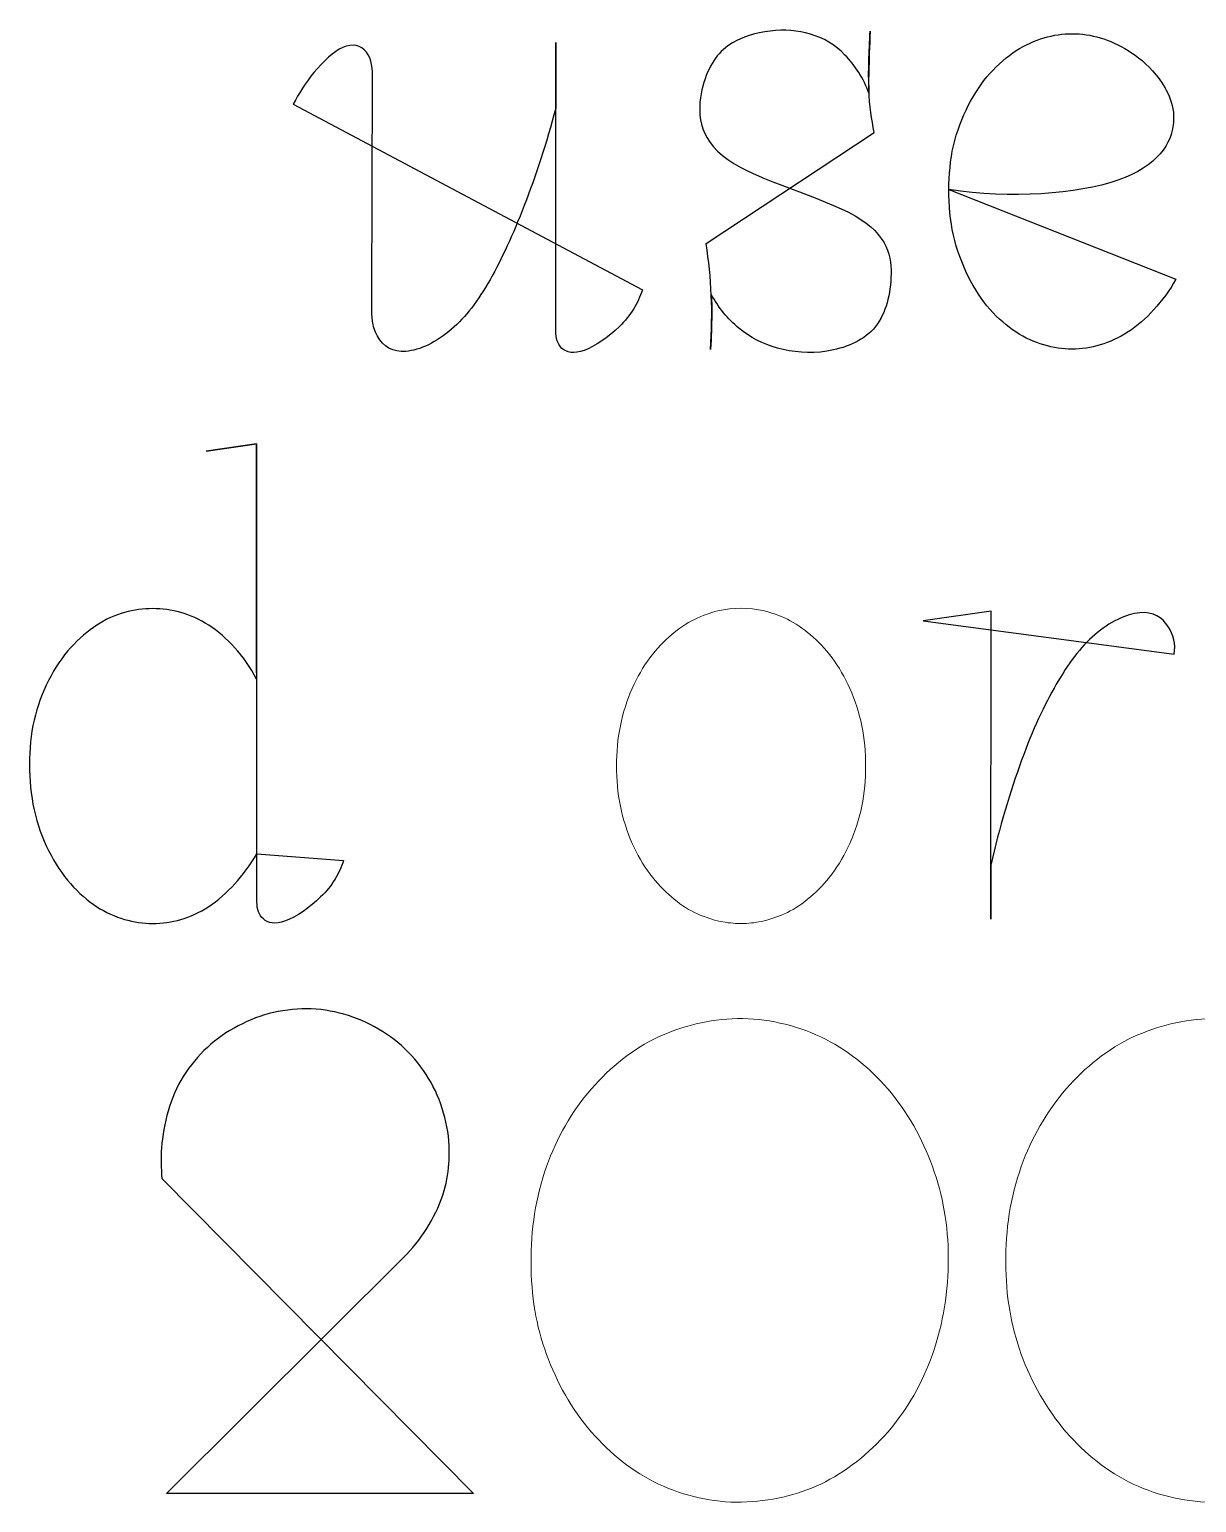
# Model space of a CAD drawing. Header units: centimetres. Extents: x -10 to 10, y -7.2 to 7.2.
# Drawn here: x -5.812 to -5.125, y 6.194 to 7.061 of the extents above; entities that cross this region are included whole.
import ezdxf

# ---------------------------------------------------------------- set-up
doc = ezdxf.new("R2010")
doc.units = ezdxf.units.CM
doc.header["$MEASUREMENT"] = 0
doc.layers.add('Layer 1', color=7, linetype='Continuous')

msp = doc.modelspace()

# ---------------------------------------------------------------- linework, layer by layer
at = {"layer": 'Layer 1', "color": 7}
for points, knots in [([(-5.41339, 6.93487), (-5.41186, 6.92476), (-5.41072, 6.91487), (-5.41035, 6.90439), (-5.41035, 6.90439), (-5.40979, 6.89428), (-5.41035, 6.88343), (-5.41075, 6.87259), (-5.41075, 6.87259), (-5.41035, 6.88002), (-5.41019, 6.88725), (-5.40998, 6.89259), (-5.40998, 6.89259), (-5.40998, 6.89812), (-5.41017, 6.90153), (-5.41035, 6.90497), (-5.41035, 6.90497), (-5.40617, 6.89735), (-5.40064, 6.8905), (-5.39416, 6.88515), (-5.39416, 6.88515), (-5.38749, 6.87962), (-5.38006, 6.87581), (-5.3713, 6.87335), (-5.3713, 6.87335), (-5.36252, 6.87107), (-5.35244, 6.86973), (-5.34233, 6.87163), (-5.34233, 6.87163), (-5.33204, 6.87316), (-5.32177, 6.87716), (-5.31489, 6.88459), (-5.31489, 6.88459), (-5.30822, 6.89221), (-5.30518, 6.90287), (-5.3046, 6.91488), (-5.3046, 6.91488), (-5.30402, 6.92687), (-5.30629, 6.94002), (-5.32574, 6.95126), (-5.32574, 6.95126), (-5.34537, 6.9625), (-5.38233, 6.97163), (-5.40062, 6.98441), (-5.40062, 6.98441), (-5.4189, 6.99716), (-5.41853, 7.01336), (-5.41586, 7.02537), (-5.41586, 7.02537), (-5.413, 7.03775), (-5.40787, 7.04593), (-5.40062, 7.05127), (-5.40062, 7.05127), (-5.3934, 7.05661), (-5.38424, 7.05908), (-5.37567, 7.06003), (-5.37567, 7.06003), (-5.36728, 7.06098), (-5.35929, 7.06061), (-5.35204, 7.05812), (-5.35204, 7.05812), (-5.34442, 7.05621), (-5.33757, 7.05203), (-5.33167, 7.04592), (-5.33167, 7.04592), (-5.32574, 7.04002), (-5.32061, 7.03203), (-5.31757, 7.02346), (-5.31757, 7.02346), (-5.31757, 7.0269), (-5.31797, 7.03013), (-5.31757, 7.03621), (-5.31757, 7.03621), (-5.31757, 7.0423), (-5.3172, 7.05126), (-5.3168, 7.06002), (-5.3168, 7.06002), (-5.31757, 7.04782), (-5.31794, 7.03563), (-5.31757, 7.02573), (-5.31757, 7.02573), (-5.3172, 7.01565), (-5.31588, 7.00803), (-5.31453, 7.00038), (-5.31453, 7.00038), (-5.31453, 7.00038), (-5.41339, 6.93487), (-5.41339, 6.93487)], [0, 0, 0, 0, 0.043478, 0.043478, 0.043478, 0.043478, 0.086957, 0.086957, 0.086957, 0.086957, 0.130435, 0.130435, 0.130435, 0.130435, 0.173913, 0.173913, 0.173913, 0.173913, 0.217391, 0.217391, 0.217391, 0.217391, 0.26087, 0.26087, 0.26087, 0.26087, 0.304348, 0.304348, 0.304348, 0.304348, 0.347826, 0.347826, 0.347826, 0.347826, 0.391304, 0.391304, 0.391304, 0.391304, 0.434783, 0.434783, 0.434783, 0.434783, 0.478261, 0.478261, 0.478261, 0.478261, 0.521739, 0.521739, 0.521739, 0.521739, 0.565217, 0.565217, 0.565217, 0.565217, 0.608696, 0.608696, 0.608696, 0.608696, 0.652174, 0.652174, 0.652174, 0.652174, 0.695652, 0.695652, 0.695652, 0.695652, 0.73913, 0.73913, 0.73913, 0.73913, 0.782609, 0.782609, 0.782609, 0.782609, 0.826087, 0.826087, 0.826087, 0.826087, 0.869565, 0.869565, 0.869565, 0.869565, 0.913043, 0.913043, 0.913043, 0.913043, 1, 1, 1, 1]), ([(-5.65646, 7.017), (-5.65321, 7.02348), (-5.64903, 7.02957), (-5.64426, 7.03568), (-5.64426, 7.03568), (-5.63873, 7.04198), (-5.63264, 7.04825), (-5.6273, 7.05034), (-5.6273, 7.05034), (-5.62158, 7.05301), (-5.61643, 7.05166), (-5.61338, 7.04767), (-5.61338, 7.04767), (-5.60997, 7.04367), (-5.60976, 7.03738), (-5.60976, 7.03166), (-5.60976, 7.03166), (-5.60976, 7.03166), (-5.61016, 6.90289), (-5.61016, 6.90289), (-5.61016, 6.90289), (-5.61016, 6.89508), (-5.61053, 6.88651), (-5.60691, 6.8804), (-5.60691, 6.8804), (-5.6035, 6.87431), (-5.59776, 6.87069), (-5.59014, 6.87146), (-5.59014, 6.87146), (-5.58194, 6.87202), (-5.57186, 6.87699), (-5.56328, 6.88442), (-5.56328, 6.88442), (-5.55471, 6.89167), (-5.54767, 6.90138), (-5.54061, 6.91358), (-5.54061, 6.91358), (-5.53376, 6.92578), (-5.52709, 6.94025), (-5.52042, 6.9574), (-5.52042, 6.9574), (-5.51375, 6.97455), (-5.50727, 6.99436), (-5.50195, 7.01455), (-5.50195, 7.01455), (-5.50195, 7.01455), (-5.50194, 7.05338), (-5.50194, 7.05338), (-5.50194, 7.05338), (-5.50194, 7.05338), (-5.50194, 6.88307), (-5.50194, 6.88307), (-5.50194, 6.88307), (-5.50194, 6.87945), (-5.5008, 6.87564), (-5.49832, 6.87315), (-5.49832, 6.87315), (-5.49546, 6.87087), (-5.49147, 6.86971), (-5.48517, 6.87201), (-5.48517, 6.87201), (-5.47908, 6.87429), (-5.4707, 6.87982), (-5.4644, 6.88611), (-5.4644, 6.88611), (-5.45773, 6.89259), (-5.45355, 6.89982), (-5.45088, 6.90762), (-5.45088, 6.90762), (-5.45088, 6.90762), (-5.65646, 7.017), (-5.65646, 7.017)], [0, 0, 0, 0, 0.052632, 0.052632, 0.052632, 0.052632, 0.105263, 0.105263, 0.105263, 0.105263, 0.157895, 0.157895, 0.157895, 0.157895, 0.210526, 0.210526, 0.210526, 0.210526, 0.263158, 0.263158, 0.263158, 0.263158, 0.315789, 0.315789, 0.315789, 0.315789, 0.368421, 0.368421, 0.368421, 0.368421, 0.421053, 0.421053, 0.421053, 0.421053, 0.473684, 0.473684, 0.473684, 0.473684, 0.526316, 0.526316, 0.526316, 0.526316, 0.578947, 0.578947, 0.578947, 0.578947, 0.631579, 0.631579, 0.631579, 0.631579, 0.684211, 0.684211, 0.684211, 0.684211, 0.736842, 0.736842, 0.736842, 0.736842, 0.789474, 0.789474, 0.789474, 0.789474, 0.842105, 0.842105, 0.842105, 0.842105, 0.894737, 0.894737, 0.894737, 0.894737, 1, 1, 1, 1]), ([(-5.27051, 6.9667), (-5.23431, 6.96117), (-5.19489, 6.96384), (-5.17108, 6.97223), (-5.17108, 6.97223), (-5.14727, 6.98043), (-5.13928, 6.99414), (-5.13832, 7.00594), (-5.13832, 7.00594), (-5.13718, 7.01756), (-5.1429, 7.02708), (-5.1484, 7.03412), (-5.1484, 7.03412), (-5.15412, 7.04097), (-5.15946, 7.04518), (-5.16496, 7.04859), (-5.16496, 7.04859), (-5.17583, 7.05526), (-5.18687, 7.05849), (-5.19793, 7.05849), (-5.19793, 7.05849), (-5.20899, 7.05849), (-5.22002, 7.05526), (-5.2309, 7.04859), (-5.2309, 7.04859), (-5.23624, 7.04497), (-5.24138, 7.0406), (-5.24633, 7.03507), (-5.24633, 7.03507), (-5.25109, 7.02973), (-5.25546, 7.02324), (-5.25908, 7.01621), (-5.25908, 7.01621), (-5.2627, 7.00896), (-5.26575, 7.00097), (-5.26786, 6.9924), (-5.26786, 6.9924), (-5.26955, 6.9842), (-5.27053, 6.97544), (-5.27053, 6.9665), (-5.27053, 6.9665), (-5.27053, 6.95756), (-5.26958, 6.94859), (-5.26786, 6.93983), (-5.26786, 6.93983), (-5.26577, 6.93126), (-5.26273, 6.92306), (-5.25908, 6.91562), (-5.25908, 6.91562), (-5.25546, 6.90819), (-5.25109, 6.90173), (-5.24633, 6.8962), (-5.24633, 6.8962), (-5.24136, 6.89067), (-5.23622, 6.8863), (-5.23109, 6.88286), (-5.23109, 6.88286), (-5.22575, 6.87924), (-5.22022, 6.87696), (-5.21453, 6.87524), (-5.21453, 6.87524), (-5.209, 6.87352), (-5.2035, 6.87275), (-5.19797, 6.87275), (-5.19797, 6.87275), (-5.18694, 6.87275), (-5.17569, 6.87598), (-5.165, 6.88286), (-5.165, 6.88286), (-5.15966, 6.8863), (-5.15452, 6.89085), (-5.14976, 6.89601), (-5.14976, 6.89601), (-5.145, 6.90135), (-5.14042, 6.90744), (-5.13682, 6.91392), (-5.13682, 6.91392), (-5.13682, 6.91392), (-5.27051, 6.9667), (-5.27051, 6.9667)], [0, 0, 0, 0, 0.047619, 0.047619, 0.047619, 0.047619, 0.095238, 0.095238, 0.095238, 0.095238, 0.142857, 0.142857, 0.142857, 0.142857, 0.190476, 0.190476, 0.190476, 0.190476, 0.238095, 0.238095, 0.238095, 0.238095, 0.285714, 0.285714, 0.285714, 0.285714, 0.333333, 0.333333, 0.333333, 0.333333, 0.380952, 0.380952, 0.380952, 0.380952, 0.428571, 0.428571, 0.428571, 0.428571, 0.47619, 0.47619, 0.47619, 0.47619, 0.52381, 0.52381, 0.52381, 0.52381, 0.571429, 0.571429, 0.571429, 0.571429, 0.619048, 0.619048, 0.619048, 0.619048, 0.666667, 0.666667, 0.666667, 0.666667, 0.714286, 0.714286, 0.714286, 0.714286, 0.761905, 0.761905, 0.761905, 0.761905, 0.809524, 0.809524, 0.809524, 0.809524, 0.857143, 0.857143, 0.857143, 0.857143, 0.904762, 0.904762, 0.904762, 0.904762, 1, 1, 1, 1]), ([(-5.65646, 7.017), (-5.65646, 7.017), (-5.65646, 7.017), (-5.65646, 7.017), (-5.65646, 7.017), (-5.65646, 7.017), (-5.65646, 7.017), (-5.65646, 7.017)], [0, 0, 0, 0, 0.333333, 0.333333, 0.333333, 0.333333, 1, 1, 1, 1]), ([(-5.27051, 6.9667), (-5.27051, 6.9667), (-5.27051, 6.9667), (-5.27051, 6.9667), (-5.27051, 6.9667), (-5.27051, 6.9667), (-5.27051, 6.9667), (-5.27051, 6.9667)], [0, 0, 0, 0, 0.333333, 0.333333, 0.333333, 0.333333, 1, 1, 1, 1]), ([(-5.41339, 6.93487), (-5.41339, 6.93487), (-5.41339, 6.93487), (-5.41339, 6.93487), (-5.41339, 6.93487), (-5.41339, 6.93487), (-5.41339, 6.93487), (-5.41339, 6.93487)], [0, 0, 0, 0, 0.333333, 0.333333, 0.333333, 0.333333, 1, 1, 1, 1]), ([(-5.67779, 6.5756), (-5.6816, 6.56912), (-5.68636, 6.56303), (-5.69075, 6.55787), (-5.69075, 6.55787), (-5.6957, 6.55274), (-5.70086, 6.54816), (-5.70618, 6.54453), (-5.70618, 6.54453), (-5.71152, 6.54109), (-5.71724, 6.53863), (-5.72258, 6.53691), (-5.72258, 6.53691), (-5.7279, 6.53538), (-5.73361, 6.53463), (-5.73914, 6.53463), (-5.73914, 6.53463), (-5.7502, 6.53463), (-5.76144, 6.53767), (-5.77229, 6.54455), (-5.77229, 6.54455), (-5.77763, 6.54817), (-5.78277, 6.55254), (-5.78753, 6.55807), (-5.78753, 6.55807), (-5.79229, 6.56341), (-5.79668, 6.57008), (-5.80047, 6.57749), (-5.80047, 6.57749), (-5.80409, 6.58471), (-5.80695, 6.59292), (-5.80904, 6.60149), (-5.80904, 6.60149), (-5.81076, 6.61025), (-5.81171, 6.61919), (-5.81171, 6.62835), (-5.81171, 6.62835), (-5.81171, 6.63711), (-5.81094, 6.64587), (-5.80904, 6.65425), (-5.80904, 6.65425), (-5.80695, 6.66245), (-5.80409, 6.67063), (-5.80047, 6.67767), (-5.80047, 6.67767), (-5.79666, 6.6851), (-5.79227, 6.69159), (-5.78753, 6.69691), (-5.78753, 6.69691), (-5.78256, 6.70244), (-5.77742, 6.70681), (-5.7721, 6.71025), (-5.7721, 6.71025), (-5.76697, 6.71369), (-5.76125, 6.71615), (-5.75572, 6.71768), (-5.75572, 6.71768), (-5.75022, 6.7194), (-5.74469, 6.71996), (-5.73916, 6.71996), (-5.73916, 6.71996), (-5.72813, 6.71996), (-5.71725, 6.7171), (-5.70619, 6.71025), (-5.70619, 6.71025), (-5.70087, 6.70681), (-5.69571, 6.70244), (-5.69076, 6.69691), (-5.69076, 6.69691), (-5.686, 6.69175), (-5.68161, 6.68529), (-5.67801, 6.67844), (-5.67801, 6.67844), (-5.67801, 6.67844), (-5.67801, 6.81692), (-5.67801, 6.81692), (-5.67801, 6.81692), (-5.67801, 6.81692), (-5.70772, 6.81274), (-5.70772, 6.81274), (-5.70772, 6.81274), (-5.70772, 6.81274), (-5.67801, 6.81692), (-5.67801, 6.81692), (-5.67801, 6.81692), (-5.67801, 6.81692), (-5.67782, 6.54718), (-5.67782, 6.54718), (-5.67782, 6.54718), (-5.67782, 6.54318), (-5.67668, 6.53937), (-5.67401, 6.53726), (-5.67401, 6.53726), (-5.67134, 6.53477), (-5.66734, 6.53382), (-5.66107, 6.53612), (-5.66107, 6.53612), (-5.65477, 6.5384), (-5.6466, 6.54393), (-5.6403, 6.55022), (-5.6403, 6.55022), (-5.63363, 6.55652), (-5.62945, 6.56395), (-5.62678, 6.57176), (-5.62678, 6.57176), (-5.62678, 6.57176), (-5.67779, 6.5756), (-5.67779, 6.5756)], [0, 0, 0, 0, 0.035714, 0.035714, 0.035714, 0.035714, 0.071429, 0.071429, 0.071429, 0.071429, 0.107143, 0.107143, 0.107143, 0.107143, 0.142857, 0.142857, 0.142857, 0.142857, 0.178571, 0.178571, 0.178571, 0.178571, 0.214286, 0.214286, 0.214286, 0.214286, 0.25, 0.25, 0.25, 0.25, 0.285714, 0.285714, 0.285714, 0.285714, 0.321429, 0.321429, 0.321429, 0.321429, 0.357143, 0.357143, 0.357143, 0.357143, 0.392857, 0.392857, 0.392857, 0.392857, 0.428571, 0.428571, 0.428571, 0.428571, 0.464286, 0.464286, 0.464286, 0.464286, 0.5, 0.5, 0.5, 0.5, 0.535714, 0.535714, 0.535714, 0.535714, 0.571429, 0.571429, 0.571429, 0.571429, 0.607143, 0.607143, 0.607143, 0.607143, 0.642857, 0.642857, 0.642857, 0.642857, 0.678571, 0.678571, 0.678571, 0.678571, 0.714286, 0.714286, 0.714286, 0.714286, 0.75, 0.75, 0.75, 0.75, 0.785714, 0.785714, 0.785714, 0.785714, 0.821429, 0.821429, 0.821429, 0.821429, 0.857143, 0.857143, 0.857143, 0.857143, 0.892857, 0.892857, 0.892857, 0.892857, 0.928571, 0.928571, 0.928571, 0.928571, 1, 1, 1, 1]), ([(-5.28557, 6.71276), (-5.28557, 6.71276), (-5.24556, 6.71848), (-5.24556, 6.71848), (-5.24556, 6.71848), (-5.24556, 6.71848), (-5.24575, 6.53713), (-5.24575, 6.53713), (-5.24575, 6.53713), (-5.24575, 6.53713), (-5.24575, 6.56893), (-5.24575, 6.56893), (-5.24575, 6.56893), (-5.24099, 6.59102), (-5.23432, 6.61235), (-5.22765, 6.63066), (-5.22765, 6.63066), (-5.22138, 6.64876), (-5.21413, 6.66323), (-5.20728, 6.67543), (-5.20728, 6.67543), (-5.20022, 6.68763), (-5.19318, 6.69715), (-5.18461, 6.70459), (-5.18461, 6.70459), (-5.17604, 6.71202), (-5.16593, 6.71697), (-5.15813, 6.71755), (-5.15813, 6.71755), (-5.15032, 6.71832), (-5.14479, 6.71451), (-5.14157, 6.70974), (-5.14157, 6.70974), (-5.13816, 6.70458), (-5.13681, 6.69889), (-5.13795, 6.69318), (-5.13795, 6.69318), (-5.13795, 6.69318), (-5.28557, 6.71276), (-5.28557, 6.71276)], [0, 0, 0, 0, 0.090909, 0.090909, 0.090909, 0.090909, 0.181818, 0.181818, 0.181818, 0.181818, 0.272727, 0.272727, 0.272727, 0.272727, 0.363636, 0.363636, 0.363636, 0.363636, 0.454545, 0.454545, 0.454545, 0.454545, 0.545455, 0.545455, 0.545455, 0.545455, 0.636364, 0.636364, 0.636364, 0.636364, 0.727273, 0.727273, 0.727273, 0.727273, 0.818182, 0.818182, 0.818182, 0.818182, 1, 1, 1, 1]), ([(-5.28557, 6.71276), (-5.28557, 6.71276), (-5.28557, 6.71276), (-5.28557, 6.71276), (-5.28557, 6.71276), (-5.28557, 6.71276), (-5.28557, 6.71276), (-5.28557, 6.71276)], [0, 0, 0, 0, 0.333333, 0.333333, 0.333333, 0.333333, 1, 1, 1, 1]), ([(-5.67779, 6.5756), (-5.67779, 6.5756), (-5.67779, 6.5756), (-5.67779, 6.5756), (-5.67779, 6.5756), (-5.67779, 6.5756), (-5.67779, 6.5756), (-5.67779, 6.5756)], [0, 0, 0, 0, 0.333333, 0.333333, 0.333333, 0.333333, 1, 1, 1, 1]), ([(-5.7338, 6.38436), (-5.7342, 6.39045), (-5.73438, 6.39656), (-5.73399, 6.40246), (-5.73399, 6.40246), (-5.73285, 6.41675), (-5.72886, 6.43199), (-5.72124, 6.44456), (-5.72124, 6.44456), (-5.71325, 6.45713), (-5.702, 6.46761), (-5.68885, 6.47427), (-5.68885, 6.47427), (-5.6757, 6.48149), (-5.66065, 6.48475), (-5.6458, 6.48435), (-5.6458, 6.48435), (-5.63093, 6.48358), (-5.61627, 6.47882), (-5.60389, 6.47101), (-5.60389, 6.47101), (-5.59132, 6.4632), (-5.58084, 6.45177), (-5.57399, 6.43844), (-5.57399, 6.43844), (-5.56732, 6.42529), (-5.56388, 6.41024), (-5.56465, 6.39539), (-5.56465, 6.39539), (-5.56484, 6.3893), (-5.566, 6.38319), (-5.56751, 6.37729), (-5.56751, 6.37729), (-5.5696, 6.37025), (-5.57283, 6.36358), (-5.57645, 6.35729), (-5.57645, 6.35729), (-5.58007, 6.35099), (-5.58465, 6.34509), (-5.58979, 6.33977), (-5.58979, 6.33977), (-5.58979, 6.33977), (-5.73095, 6.19899), (-5.73095, 6.19899), (-5.73095, 6.19899), (-5.73095, 6.19899), (-5.55034, 6.19899), (-5.55034, 6.19899), (-5.55034, 6.19899), (-5.55034, 6.19899), (-5.7338, 6.38436), (-5.7338, 6.38436)], [0, 0, 0, 0, 0.071429, 0.071429, 0.071429, 0.071429, 0.142857, 0.142857, 0.142857, 0.142857, 0.214286, 0.214286, 0.214286, 0.214286, 0.285714, 0.285714, 0.285714, 0.285714, 0.357143, 0.357143, 0.357143, 0.357143, 0.428571, 0.428571, 0.428571, 0.428571, 0.5, 0.5, 0.5, 0.5, 0.571429, 0.571429, 0.571429, 0.571429, 0.642857, 0.642857, 0.642857, 0.642857, 0.714286, 0.714286, 0.714286, 0.714286, 0.785714, 0.785714, 0.785714, 0.785714, 0.857143, 0.857143, 0.857143, 0.857143, 1, 1, 1, 1]), ([(-5.7338, 6.38436), (-5.7338, 6.38436), (-5.7338, 6.38436), (-5.7338, 6.38436), (-5.7338, 6.38436), (-5.7338, 6.38436), (-5.7338, 6.38436), (-5.7338, 6.38436)], [0, 0, 0, 0, 0.333333, 0.333333, 0.333333, 0.333333, 1, 1, 1, 1])]:
    msp.add_open_spline(points, degree=3, knots=knots, dxfattribs=at)
at = {"layer": 'Layer 1', "lineweight": 0}
for points, knots in [([(-5.41339, 6.93487), (-5.41186, 6.92476), (-5.41072, 6.91487), (-5.41035, 6.90439), (-5.41035, 6.90439), (-5.40979, 6.89428), (-5.41035, 6.88343), (-5.41075, 6.87259), (-5.41075, 6.87259), (-5.41035, 6.88002), (-5.41019, 6.88725), (-5.40998, 6.89259), (-5.40998, 6.89259), (-5.40998, 6.89812), (-5.41017, 6.90153), (-5.41035, 6.90497), (-5.41035, 6.90497), (-5.40617, 6.89735), (-5.40064, 6.8905), (-5.39416, 6.88515), (-5.39416, 6.88515), (-5.38749, 6.87962), (-5.38006, 6.87581), (-5.3713, 6.87335), (-5.3713, 6.87335), (-5.36252, 6.87107), (-5.35244, 6.86973), (-5.34233, 6.87163), (-5.34233, 6.87163), (-5.33204, 6.87316), (-5.32177, 6.87716), (-5.31489, 6.88459), (-5.31489, 6.88459), (-5.30822, 6.89221), (-5.30518, 6.90287), (-5.3046, 6.91488), (-5.3046, 6.91488), (-5.30402, 6.92687), (-5.30629, 6.94002), (-5.32574, 6.95126), (-5.32574, 6.95126), (-5.34537, 6.9625), (-5.38233, 6.97163), (-5.40062, 6.98441), (-5.40062, 6.98441), (-5.4189, 6.99716), (-5.41853, 7.01336), (-5.41586, 7.02537), (-5.41586, 7.02537), (-5.413, 7.03775), (-5.40787, 7.04593), (-5.40062, 7.05127), (-5.40062, 7.05127), (-5.3934, 7.05661), (-5.38424, 7.05908), (-5.37567, 7.06003), (-5.37567, 7.06003), (-5.36728, 7.06098), (-5.35929, 7.06061), (-5.35204, 7.05812), (-5.35204, 7.05812), (-5.34442, 7.05621), (-5.33757, 7.05203), (-5.33167, 7.04592), (-5.33167, 7.04592), (-5.32574, 7.04002), (-5.32061, 7.03203), (-5.31757, 7.02346), (-5.31757, 7.02346), (-5.31757, 7.0269), (-5.31797, 7.03013), (-5.31757, 7.03621), (-5.31757, 7.03621), (-5.31757, 7.0423), (-5.3172, 7.05126), (-5.3168, 7.06002), (-5.3168, 7.06002), (-5.31757, 7.04782), (-5.31794, 7.03563), (-5.31757, 7.02573), (-5.31757, 7.02573), (-5.3172, 7.01565), (-5.31588, 7.00803), (-5.31453, 7.00038)], [0, 0, 0, 0, 0.045455, 0.045455, 0.045455, 0.045455, 0.090909, 0.090909, 0.090909, 0.090909, 0.136364, 0.136364, 0.136364, 0.136364, 0.181818, 0.181818, 0.181818, 0.181818, 0.227273, 0.227273, 0.227273, 0.227273, 0.272727, 0.272727, 0.272727, 0.272727, 0.318182, 0.318182, 0.318182, 0.318182, 0.363636, 0.363636, 0.363636, 0.363636, 0.409091, 0.409091, 0.409091, 0.409091, 0.454545, 0.454545, 0.454545, 0.454545, 0.5, 0.5, 0.5, 0.5, 0.545455, 0.545455, 0.545455, 0.545455, 0.590909, 0.590909, 0.590909, 0.590909, 0.636364, 0.636364, 0.636364, 0.636364, 0.681818, 0.681818, 0.681818, 0.681818, 0.727273, 0.727273, 0.727273, 0.727273, 0.772727, 0.772727, 0.772727, 0.772727, 0.818182, 0.818182, 0.818182, 0.818182, 0.863636, 0.863636, 0.863636, 0.863636, 0.909091, 0.909091, 0.909091, 0.909091, 1, 1, 1, 1]), ([(-5.65646, 7.017), (-5.65321, 7.02348), (-5.64903, 7.02957), (-5.64426, 7.03568), (-5.64426, 7.03568), (-5.63873, 7.04198), (-5.63264, 7.04825), (-5.6273, 7.05034), (-5.6273, 7.05034), (-5.62158, 7.05301), (-5.61643, 7.05166), (-5.61338, 7.04767), (-5.61338, 7.04767), (-5.60997, 7.04367), (-5.60976, 7.03738), (-5.60976, 7.03166), (-5.60976, 7.03166), (-5.60976, 7.03166), (-5.61016, 6.90289), (-5.61016, 6.90289), (-5.61016, 6.90289), (-5.61016, 6.89508), (-5.61053, 6.88651), (-5.60691, 6.8804), (-5.60691, 6.8804), (-5.6035, 6.87431), (-5.59776, 6.87069), (-5.59014, 6.87146), (-5.59014, 6.87146), (-5.58194, 6.87202), (-5.57186, 6.87699), (-5.56328, 6.88442), (-5.56328, 6.88442), (-5.55471, 6.89167), (-5.54767, 6.90138), (-5.54061, 6.91358), (-5.54061, 6.91358), (-5.53376, 6.92578), (-5.52709, 6.94025), (-5.52042, 6.9574), (-5.52042, 6.9574), (-5.51375, 6.97455), (-5.50727, 6.99436), (-5.50195, 7.01455), (-5.50195, 7.01455), (-5.50195, 7.01455), (-5.50194, 7.05338), (-5.50194, 7.05338), (-5.50194, 7.05338), (-5.50194, 7.05338), (-5.50194, 6.88307), (-5.50194, 6.88307), (-5.50194, 6.88307), (-5.50194, 6.87945), (-5.5008, 6.87564), (-5.49832, 6.87315), (-5.49832, 6.87315), (-5.49546, 6.87087), (-5.49147, 6.86971), (-5.48517, 6.87201), (-5.48517, 6.87201), (-5.47908, 6.87429), (-5.4707, 6.87982), (-5.4644, 6.88611), (-5.4644, 6.88611), (-5.45773, 6.89259), (-5.45355, 6.89982), (-5.45088, 6.90762)], [0, 0, 0, 0, 0.055556, 0.055556, 0.055556, 0.055556, 0.111111, 0.111111, 0.111111, 0.111111, 0.166667, 0.166667, 0.166667, 0.166667, 0.222222, 0.222222, 0.222222, 0.222222, 0.277778, 0.277778, 0.277778, 0.277778, 0.333333, 0.333333, 0.333333, 0.333333, 0.388889, 0.388889, 0.388889, 0.388889, 0.444444, 0.444444, 0.444444, 0.444444, 0.5, 0.5, 0.5, 0.5, 0.555556, 0.555556, 0.555556, 0.555556, 0.611111, 0.611111, 0.611111, 0.611111, 0.666667, 0.666667, 0.666667, 0.666667, 0.722222, 0.722222, 0.722222, 0.722222, 0.777778, 0.777778, 0.777778, 0.777778, 0.833333, 0.833333, 0.833333, 0.833333, 0.888889, 0.888889, 0.888889, 0.888889, 1, 1, 1, 1]), ([(-5.27051, 6.9667), (-5.23431, 6.96117), (-5.19489, 6.96384), (-5.17108, 6.97223), (-5.17108, 6.97223), (-5.14727, 6.98043), (-5.13928, 6.99414), (-5.13832, 7.00594), (-5.13832, 7.00594), (-5.13718, 7.01756), (-5.1429, 7.02708), (-5.1484, 7.03412), (-5.1484, 7.03412), (-5.15412, 7.04097), (-5.15946, 7.04518), (-5.16496, 7.04859), (-5.16496, 7.04859), (-5.17583, 7.05526), (-5.18687, 7.05849), (-5.19793, 7.05849), (-5.19793, 7.05849), (-5.20899, 7.05849), (-5.22002, 7.05526), (-5.2309, 7.04859), (-5.2309, 7.04859), (-5.23624, 7.04497), (-5.24138, 7.0406), (-5.24633, 7.03507), (-5.24633, 7.03507), (-5.25109, 7.02973), (-5.25546, 7.02324), (-5.25908, 7.01621), (-5.25908, 7.01621), (-5.2627, 7.00896), (-5.26575, 7.00097), (-5.26786, 6.9924), (-5.26786, 6.9924), (-5.26955, 6.9842), (-5.27053, 6.97544), (-5.27053, 6.9665), (-5.27053, 6.9665), (-5.27053, 6.95756), (-5.26958, 6.94859), (-5.26786, 6.93983), (-5.26786, 6.93983), (-5.26577, 6.93126), (-5.26273, 6.92306), (-5.25908, 6.91562), (-5.25908, 6.91562), (-5.25546, 6.90819), (-5.25109, 6.90173), (-5.24633, 6.8962), (-5.24633, 6.8962), (-5.24136, 6.89067), (-5.23622, 6.8863), (-5.23109, 6.88286), (-5.23109, 6.88286), (-5.22575, 6.87924), (-5.22022, 6.87696), (-5.21453, 6.87524), (-5.21453, 6.87524), (-5.209, 6.87352), (-5.2035, 6.87275), (-5.19797, 6.87275), (-5.19797, 6.87275), (-5.18694, 6.87275), (-5.17569, 6.87598), (-5.165, 6.88286), (-5.165, 6.88286), (-5.15966, 6.8863), (-5.15452, 6.89085), (-5.14976, 6.89601), (-5.14976, 6.89601), (-5.145, 6.90135), (-5.14042, 6.90744), (-5.13682, 6.91392)], [0, 0, 0, 0, 0.05, 0.05, 0.05, 0.05, 0.1, 0.1, 0.1, 0.1, 0.15, 0.15, 0.15, 0.15, 0.2, 0.2, 0.2, 0.2, 0.25, 0.25, 0.25, 0.25, 0.3, 0.3, 0.3, 0.3, 0.35, 0.35, 0.35, 0.35, 0.4, 0.4, 0.4, 0.4, 0.45, 0.45, 0.45, 0.45, 0.5, 0.5, 0.5, 0.5, 0.55, 0.55, 0.55, 0.55, 0.6, 0.6, 0.6, 0.6, 0.65, 0.65, 0.65, 0.65, 0.7, 0.7, 0.7, 0.7, 0.75, 0.75, 0.75, 0.75, 0.8, 0.8, 0.8, 0.8, 0.85, 0.85, 0.85, 0.85, 0.9, 0.9, 0.9, 0.9, 1, 1, 1, 1]), ([(-5.65646, 7.017), (-5.65646, 7.017), (-5.65646, 7.017), (-5.65646, 7.017), (-5.65646, 7.017), (-5.65646, 7.017), (-5.65646, 7.017), (-5.65646, 7.017)], [0, 0, 0, 0, 0.333333, 0.333333, 0.333333, 0.333333, 1, 1, 1, 1]), ([(-5.27051, 6.9667), (-5.27051, 6.9667), (-5.27051, 6.9667), (-5.27051, 6.9667), (-5.27051, 6.9667), (-5.27051, 6.9667), (-5.27051, 6.9667), (-5.27051, 6.9667)], [0, 0, 0, 0, 0.333333, 0.333333, 0.333333, 0.333333, 1, 1, 1, 1]), ([(-5.41339, 6.93487), (-5.41339, 6.93487), (-5.41339, 6.93487), (-5.41339, 6.93487), (-5.41339, 6.93487), (-5.41339, 6.93487), (-5.41339, 6.93487), (-5.41339, 6.93487)], [0, 0, 0, 0, 0.333333, 0.333333, 0.333333, 0.333333, 1, 1, 1, 1]), ([(-5.67779, 6.5756), (-5.6816, 6.56912), (-5.68636, 6.56303), (-5.69075, 6.55787), (-5.69075, 6.55787), (-5.6957, 6.55274), (-5.70086, 6.54816), (-5.70618, 6.54453), (-5.70618, 6.54453), (-5.71152, 6.54109), (-5.71724, 6.53863), (-5.72258, 6.53691), (-5.72258, 6.53691), (-5.7279, 6.53538), (-5.73361, 6.53463), (-5.73914, 6.53463), (-5.73914, 6.53463), (-5.7502, 6.53463), (-5.76144, 6.53767), (-5.77229, 6.54455), (-5.77229, 6.54455), (-5.77763, 6.54817), (-5.78277, 6.55254), (-5.78753, 6.55807), (-5.78753, 6.55807), (-5.79229, 6.56341), (-5.79668, 6.57008), (-5.80047, 6.57749), (-5.80047, 6.57749), (-5.80409, 6.58471), (-5.80695, 6.59292), (-5.80904, 6.60149), (-5.80904, 6.60149), (-5.81076, 6.61025), (-5.81171, 6.61919), (-5.81171, 6.62835), (-5.81171, 6.62835), (-5.81171, 6.63711), (-5.81094, 6.64587), (-5.80904, 6.65425), (-5.80904, 6.65425), (-5.80695, 6.66245), (-5.80409, 6.67063), (-5.80047, 6.67767), (-5.80047, 6.67767), (-5.79666, 6.6851), (-5.79227, 6.69159), (-5.78753, 6.69691), (-5.78753, 6.69691), (-5.78256, 6.70244), (-5.77742, 6.70681), (-5.7721, 6.71025), (-5.7721, 6.71025), (-5.76697, 6.71369), (-5.76125, 6.71615), (-5.75572, 6.71768), (-5.75572, 6.71768), (-5.75022, 6.7194), (-5.74469, 6.71996), (-5.73916, 6.71996), (-5.73916, 6.71996), (-5.72813, 6.71996), (-5.71725, 6.7171), (-5.70619, 6.71025), (-5.70619, 6.71025), (-5.70087, 6.70681), (-5.69571, 6.70244), (-5.69076, 6.69691), (-5.69076, 6.69691), (-5.686, 6.69175), (-5.68161, 6.68529), (-5.67801, 6.67844), (-5.67801, 6.67844), (-5.67801, 6.67844), (-5.67801, 6.81692), (-5.67801, 6.81692), (-5.67801, 6.81692), (-5.67801, 6.81692), (-5.70772, 6.81274), (-5.70772, 6.81274), (-5.70772, 6.81274), (-5.70772, 6.81274), (-5.67801, 6.81692), (-5.67801, 6.81692), (-5.67801, 6.81692), (-5.67801, 6.81692), (-5.67782, 6.54718), (-5.67782, 6.54718), (-5.67782, 6.54718), (-5.67782, 6.54318), (-5.67668, 6.53937), (-5.67401, 6.53726), (-5.67401, 6.53726), (-5.67134, 6.53477), (-5.66734, 6.53382), (-5.66107, 6.53612), (-5.66107, 6.53612), (-5.65477, 6.5384), (-5.6466, 6.54393), (-5.6403, 6.55022), (-5.6403, 6.55022), (-5.63363, 6.55652), (-5.62945, 6.56395), (-5.62678, 6.57176)], [0, 0, 0, 0, 0.037037, 0.037037, 0.037037, 0.037037, 0.074074, 0.074074, 0.074074, 0.074074, 0.111111, 0.111111, 0.111111, 0.111111, 0.148148, 0.148148, 0.148148, 0.148148, 0.185185, 0.185185, 0.185185, 0.185185, 0.222222, 0.222222, 0.222222, 0.222222, 0.259259, 0.259259, 0.259259, 0.259259, 0.296296, 0.296296, 0.296296, 0.296296, 0.333333, 0.333333, 0.333333, 0.333333, 0.37037, 0.37037, 0.37037, 0.37037, 0.407407, 0.407407, 0.407407, 0.407407, 0.444444, 0.444444, 0.444444, 0.444444, 0.481481, 0.481481, 0.481481, 0.481481, 0.518519, 0.518519, 0.518519, 0.518519, 0.555556, 0.555556, 0.555556, 0.555556, 0.592593, 0.592593, 0.592593, 0.592593, 0.62963, 0.62963, 0.62963, 0.62963, 0.666667, 0.666667, 0.666667, 0.666667, 0.703704, 0.703704, 0.703704, 0.703704, 0.740741, 0.740741, 0.740741, 0.740741, 0.777778, 0.777778, 0.777778, 0.777778, 0.814815, 0.814815, 0.814815, 0.814815, 0.851852, 0.851852, 0.851852, 0.851852, 0.888889, 0.888889, 0.888889, 0.888889, 0.925926, 0.925926, 0.925926, 0.925926, 1, 1, 1, 1]), ([(-5.28557, 6.71276), (-5.28557, 6.71276), (-5.24556, 6.71848), (-5.24556, 6.71848), (-5.24556, 6.71848), (-5.24556, 6.71848), (-5.24575, 6.53713), (-5.24575, 6.53713), (-5.24575, 6.53713), (-5.24575, 6.53713), (-5.24575, 6.56893), (-5.24575, 6.56893), (-5.24575, 6.56893), (-5.24099, 6.59102), (-5.23432, 6.61235), (-5.22765, 6.63066), (-5.22765, 6.63066), (-5.22138, 6.64876), (-5.21413, 6.66323), (-5.20728, 6.67543), (-5.20728, 6.67543), (-5.20022, 6.68763), (-5.19318, 6.69715), (-5.18461, 6.70459), (-5.18461, 6.70459), (-5.17604, 6.71202), (-5.16593, 6.71697), (-5.15813, 6.71755), (-5.15813, 6.71755), (-5.15032, 6.71832), (-5.14479, 6.71451), (-5.14157, 6.70974), (-5.14157, 6.70974), (-5.13816, 6.70458), (-5.13681, 6.69889), (-5.13795, 6.69318)], [0, 0, 0, 0, 0.1, 0.1, 0.1, 0.1, 0.2, 0.2, 0.2, 0.2, 0.3, 0.3, 0.3, 0.3, 0.4, 0.4, 0.4, 0.4, 0.5, 0.5, 0.5, 0.5, 0.6, 0.6, 0.6, 0.6, 0.7, 0.7, 0.7, 0.7, 0.8, 0.8, 0.8, 0.8, 1, 1, 1, 1]), ([(-5.28557, 6.71276), (-5.28557, 6.71276), (-5.28557, 6.71276), (-5.28557, 6.71276), (-5.28557, 6.71276), (-5.28557, 6.71276), (-5.28557, 6.71276), (-5.28557, 6.71276)], [0, 0, 0, 0, 0.333333, 0.333333, 0.333333, 0.333333, 1, 1, 1, 1]), ([(-5.67779, 6.5756), (-5.67779, 6.5756), (-5.67779, 6.5756), (-5.67779, 6.5756), (-5.67779, 6.5756), (-5.67779, 6.5756), (-5.67779, 6.5756), (-5.67779, 6.5756)], [0, 0, 0, 0, 0.333333, 0.333333, 0.333333, 0.333333, 1, 1, 1, 1]), ([(-5.7338, 6.38436), (-5.7342, 6.39045), (-5.73438, 6.39656), (-5.73399, 6.40246), (-5.73399, 6.40246), (-5.73285, 6.41675), (-5.72886, 6.43199), (-5.72124, 6.44456), (-5.72124, 6.44456), (-5.71325, 6.45713), (-5.702, 6.46761), (-5.68885, 6.47427), (-5.68885, 6.47427), (-5.6757, 6.48149), (-5.66065, 6.48475), (-5.6458, 6.48435), (-5.6458, 6.48435), (-5.63093, 6.48358), (-5.61627, 6.47882), (-5.60389, 6.47101), (-5.60389, 6.47101), (-5.59132, 6.4632), (-5.58084, 6.45177), (-5.57399, 6.43844), (-5.57399, 6.43844), (-5.56732, 6.42529), (-5.56388, 6.41024), (-5.56465, 6.39539), (-5.56465, 6.39539), (-5.56484, 6.3893), (-5.566, 6.38319), (-5.56751, 6.37729), (-5.56751, 6.37729), (-5.5696, 6.37025), (-5.57283, 6.36358), (-5.57645, 6.35729), (-5.57645, 6.35729), (-5.58007, 6.35099), (-5.58465, 6.34509), (-5.58979, 6.33977), (-5.58979, 6.33977), (-5.58979, 6.33977), (-5.73095, 6.19899), (-5.73095, 6.19899), (-5.73095, 6.19899), (-5.73095, 6.19899), (-5.55034, 6.19899), (-5.55034, 6.19899)], [0, 0, 0, 0, 0.076923, 0.076923, 0.076923, 0.076923, 0.153846, 0.153846, 0.153846, 0.153846, 0.230769, 0.230769, 0.230769, 0.230769, 0.307692, 0.307692, 0.307692, 0.307692, 0.384615, 0.384615, 0.384615, 0.384615, 0.461538, 0.461538, 0.461538, 0.461538, 0.538462, 0.538462, 0.538462, 0.538462, 0.615385, 0.615385, 0.615385, 0.615385, 0.692308, 0.692308, 0.692308, 0.692308, 0.769231, 0.769231, 0.769231, 0.769231, 0.846154, 0.846154, 0.846154, 0.846154, 1, 1, 1, 1]), ([(-5.7338, 6.38436), (-5.7338, 6.38436), (-5.7338, 6.38436), (-5.7338, 6.38436), (-5.7338, 6.38436), (-5.7338, 6.38436), (-5.7338, 6.38436), (-5.7338, 6.38436)], [0, 0, 0, 0, 0.333333, 0.333333, 0.333333, 0.333333, 1, 1, 1, 1])]:
    msp.add_open_spline(points, degree=3, knots=knots, dxfattribs=at)
at = {"layer": 'Layer 1', "color": 7, "lineweight": 0}
for points, knots in [([(-5.3932, 6.53464), (-5.3932, 6.53464), (-5.39455, 6.53464), (-5.39455, 6.53464), (-5.39455, 6.53464), (-5.39855, 6.53464), (-5.40254, 6.53522), (-5.40672, 6.53617), (-5.40672, 6.53617), (-5.41111, 6.53731), (-5.41566, 6.53884), (-5.42024, 6.54112), (-5.42024, 6.54112), (-5.425, 6.54321), (-5.42939, 6.54646), (-5.43376, 6.55025), (-5.43376, 6.55025), (-5.43815, 6.55387), (-5.44252, 6.55845), (-5.44651, 6.56377), (-5.44651, 6.56377), (-5.4505, 6.56909), (-5.45394, 6.5752), (-5.45699, 6.58168), (-5.45699, 6.58168), (-5.45985, 6.58874), (-5.46233, 6.59597), (-5.46384, 6.60359), (-5.46384, 6.60359), (-5.46556, 6.6114), (-5.46612, 6.61941), (-5.46612, 6.6274), (-5.46612, 6.6274), (-5.46612, 6.63539), (-5.46556, 6.64322), (-5.46384, 6.65103), (-5.46384, 6.65103), (-5.46231, 6.65865), (-5.45984, 6.66608), (-5.45699, 6.67294), (-5.45699, 6.67294), (-5.45395, 6.67961), (-5.45051, 6.68551), (-5.44651, 6.69104), (-5.44651, 6.69104), (-5.44251, 6.69638), (-5.43812, 6.70075), (-5.43376, 6.70456), (-5.43376, 6.70456), (-5.425, 6.71218), (-5.41566, 6.71639), (-5.40653, 6.71866), (-5.40653, 6.71866), (-5.39738, 6.72075), (-5.38825, 6.72075), (-5.37928, 6.71866), (-5.37928, 6.71866), (-5.37489, 6.71752), (-5.37013, 6.71599), (-5.36555, 6.71371), (-5.36555, 6.71371), (-5.36097, 6.71143), (-5.3564, 6.70837), (-5.35203, 6.70456), (-5.35203, 6.70456), (-5.34745, 6.70075), (-5.34327, 6.69636), (-5.33928, 6.69104), (-5.33928, 6.69104), (-5.33528, 6.68551), (-5.33166, 6.67961), (-5.3288, 6.67294), (-5.3288, 6.67294), (-5.32576, 6.66609), (-5.3233, 6.65865), (-5.32176, 6.65103), (-5.32176, 6.65103), (-5.32023, 6.64322), (-5.31948, 6.63542), (-5.31948, 6.6274), (-5.31948, 6.6274), (-5.31948, 6.61941), (-5.32025, 6.61139), (-5.32176, 6.60359), (-5.32176, 6.60359), (-5.32329, 6.59597), (-5.32576, 6.58872), (-5.3288, 6.58168), (-5.3288, 6.58168), (-5.33166, 6.5752), (-5.33528, 6.56911), (-5.33928, 6.56377), (-5.33928, 6.56377), (-5.34328, 6.55843), (-5.34748, 6.55387), (-5.35203, 6.55025), (-5.35203, 6.55025), (-5.35642, 6.54644), (-5.36097, 6.54321), (-5.36555, 6.54112), (-5.36555, 6.54112), (-5.37013, 6.53884), (-5.37489, 6.53731), (-5.37928, 6.53617), (-5.37928, 6.53617), (-5.38328, 6.53522), (-5.38727, 6.53464), (-5.39108, 6.53464), (-5.39108, 6.53464), (-5.39108, 6.53464), (-5.3932, 6.53464), (-5.3932, 6.53464)], [0, 0, 0, 0, 0.034483, 0.034483, 0.034483, 0.034483, 0.068966, 0.068966, 0.068966, 0.068966, 0.103448, 0.103448, 0.103448, 0.103448, 0.137931, 0.137931, 0.137931, 0.137931, 0.172414, 0.172414, 0.172414, 0.172414, 0.206897, 0.206897, 0.206897, 0.206897, 0.241379, 0.241379, 0.241379, 0.241379, 0.275862, 0.275862, 0.275862, 0.275862, 0.310345, 0.310345, 0.310345, 0.310345, 0.344828, 0.344828, 0.344828, 0.344828, 0.37931, 0.37931, 0.37931, 0.37931, 0.413793, 0.413793, 0.413793, 0.413793, 0.448276, 0.448276, 0.448276, 0.448276, 0.482759, 0.482759, 0.482759, 0.482759, 0.517241, 0.517241, 0.517241, 0.517241, 0.551724, 0.551724, 0.551724, 0.551724, 0.586207, 0.586207, 0.586207, 0.586207, 0.62069, 0.62069, 0.62069, 0.62069, 0.655172, 0.655172, 0.655172, 0.655172, 0.689655, 0.689655, 0.689655, 0.689655, 0.724138, 0.724138, 0.724138, 0.724138, 0.758621, 0.758621, 0.758621, 0.758621, 0.793103, 0.793103, 0.793103, 0.793103, 0.827586, 0.827586, 0.827586, 0.827586, 0.862069, 0.862069, 0.862069, 0.862069, 0.896552, 0.896552, 0.896552, 0.896552, 0.931034, 0.931034, 0.931034, 0.931034, 1, 1, 1, 1]), ([(-5.39262, 6.19383), (-5.40918, 6.19364), (-5.42614, 6.19745), (-5.44138, 6.20449), (-5.44138, 6.20449), (-5.45662, 6.21174), (-5.46996, 6.2224), (-5.4808, 6.23516), (-5.4808, 6.23516), (-5.49263, 6.2485), (-5.50138, 6.26469), (-5.50728, 6.28088), (-5.50728, 6.28088), (-5.51358, 6.29744), (-5.51643, 6.31554), (-5.51643, 6.3348), (-5.51643, 6.3348), (-5.51662, 6.35404), (-5.51376, 6.37348), (-5.50728, 6.39158), (-5.50728, 6.39158), (-5.50138, 6.40814), (-5.49262, 6.42378), (-5.4808, 6.4373), (-5.4808, 6.4373), (-5.46995, 6.44987), (-5.45622, 6.46093), (-5.44138, 6.46778), (-5.44138, 6.46778), (-5.42728, 6.47426), (-5.41185, 6.47807), (-5.39489, 6.47863), (-5.39489, 6.47863), (-5.37833, 6.47882), (-5.36118, 6.47501), (-5.34592, 6.46778), (-5.34592, 6.46778), (-5.33089, 6.46074), (-5.31753, 6.44987), (-5.3065, 6.4373), (-5.3065, 6.4373), (-5.29488, 6.42378), (-5.2861, 6.40777), (-5.2802, 6.39158), (-5.2802, 6.39158), (-5.27393, 6.37443), (-5.27086, 6.35673), (-5.27086, 6.33766), (-5.27086, 6.33766), (-5.27067, 6.31842), (-5.27372, 6.299), (-5.2802, 6.28088), (-5.2802, 6.28088), (-5.2861, 6.26411), (-5.29488, 6.24849), (-5.3065, 6.23516), (-5.3065, 6.23516), (-5.31753, 6.22241), (-5.33127, 6.21153), (-5.34592, 6.20449), (-5.34592, 6.20449), (-5.36005, 6.19785), (-5.37566, 6.19441), (-5.39262, 6.19383)], [0, 0, 0, 0, 0.058824, 0.058824, 0.058824, 0.058824, 0.117647, 0.117647, 0.117647, 0.117647, 0.176471, 0.176471, 0.176471, 0.176471, 0.235294, 0.235294, 0.235294, 0.235294, 0.294118, 0.294118, 0.294118, 0.294118, 0.352941, 0.352941, 0.352941, 0.352941, 0.411765, 0.411765, 0.411765, 0.411765, 0.470588, 0.470588, 0.470588, 0.470588, 0.529412, 0.529412, 0.529412, 0.529412, 0.588235, 0.588235, 0.588235, 0.588235, 0.647059, 0.647059, 0.647059, 0.647059, 0.705882, 0.705882, 0.705882, 0.705882, 0.764706, 0.764706, 0.764706, 0.764706, 0.823529, 0.823529, 0.823529, 0.823529, 0.882353, 0.882353, 0.882353, 0.882353, 1, 1, 1, 1]), ([(-5.11298, 6.19383), (-5.12973, 6.19364), (-5.14669, 6.19745), (-5.16193, 6.20449), (-5.16193, 6.20449), (-5.17717, 6.21174), (-5.19051, 6.2224), (-5.20138, 6.23516), (-5.20138, 6.23516), (-5.213, 6.2485), (-5.22194, 6.26469), (-5.22784, 6.28088), (-5.22784, 6.28088), (-5.23393, 6.29744), (-5.23699, 6.31554), (-5.23699, 6.3348), (-5.23699, 6.3348), (-5.23718, 6.35404), (-5.23432, 6.37348), (-5.22784, 6.39158), (-5.22784, 6.39158), (-5.22194, 6.40814), (-5.21297, 6.42378), (-5.20138, 6.4373), (-5.20138, 6.4373), (-5.19051, 6.44987), (-5.17661, 6.46093), (-5.16193, 6.46778), (-5.16193, 6.46778), (-5.14783, 6.47426), (-5.1324, 6.47807), (-5.11544, 6.47863), (-5.11544, 6.47863), (-5.09869, 6.47882), (-5.08173, 6.47501), (-5.06649, 6.46778), (-5.06649, 6.46778), (-5.05125, 6.46074), (-5.03791, 6.44987), (-5.02704, 6.4373), (-5.02704, 6.4373), (-5.01542, 6.42378), (-5.00648, 6.40777), (-5.00058, 6.39158), (-5.00058, 6.39158), (-4.99449, 6.37443), (-4.99124, 6.35673), (-4.99124, 6.33766), (-4.99124, 6.33766), (-4.99124, 6.31842), (-4.9941, 6.299), (-5.00058, 6.28088), (-5.00058, 6.28088), (-5.00648, 6.26411), (-5.01545, 6.24849), (-5.02704, 6.23516), (-5.02704, 6.23516), (-5.03791, 6.22241), (-5.05181, 6.21153), (-5.06649, 6.20449), (-5.06649, 6.20449), (-5.0806, 6.19785), (-5.09602, 6.19441), (-5.11298, 6.19383)], [0, 0, 0, 0, 0.058824, 0.058824, 0.058824, 0.058824, 0.117647, 0.117647, 0.117647, 0.117647, 0.176471, 0.176471, 0.176471, 0.176471, 0.235294, 0.235294, 0.235294, 0.235294, 0.294118, 0.294118, 0.294118, 0.294118, 0.352941, 0.352941, 0.352941, 0.352941, 0.411765, 0.411765, 0.411765, 0.411765, 0.470588, 0.470588, 0.470588, 0.470588, 0.529412, 0.529412, 0.529412, 0.529412, 0.588235, 0.588235, 0.588235, 0.588235, 0.647059, 0.647059, 0.647059, 0.647059, 0.705882, 0.705882, 0.705882, 0.705882, 0.764706, 0.764706, 0.764706, 0.764706, 0.823529, 0.823529, 0.823529, 0.823529, 0.882353, 0.882353, 0.882353, 0.882353, 1, 1, 1, 1])]:
    msp.add_open_spline(points, degree=3, knots=knots, dxfattribs=at)

doc.saveas('drawing.dxf')
